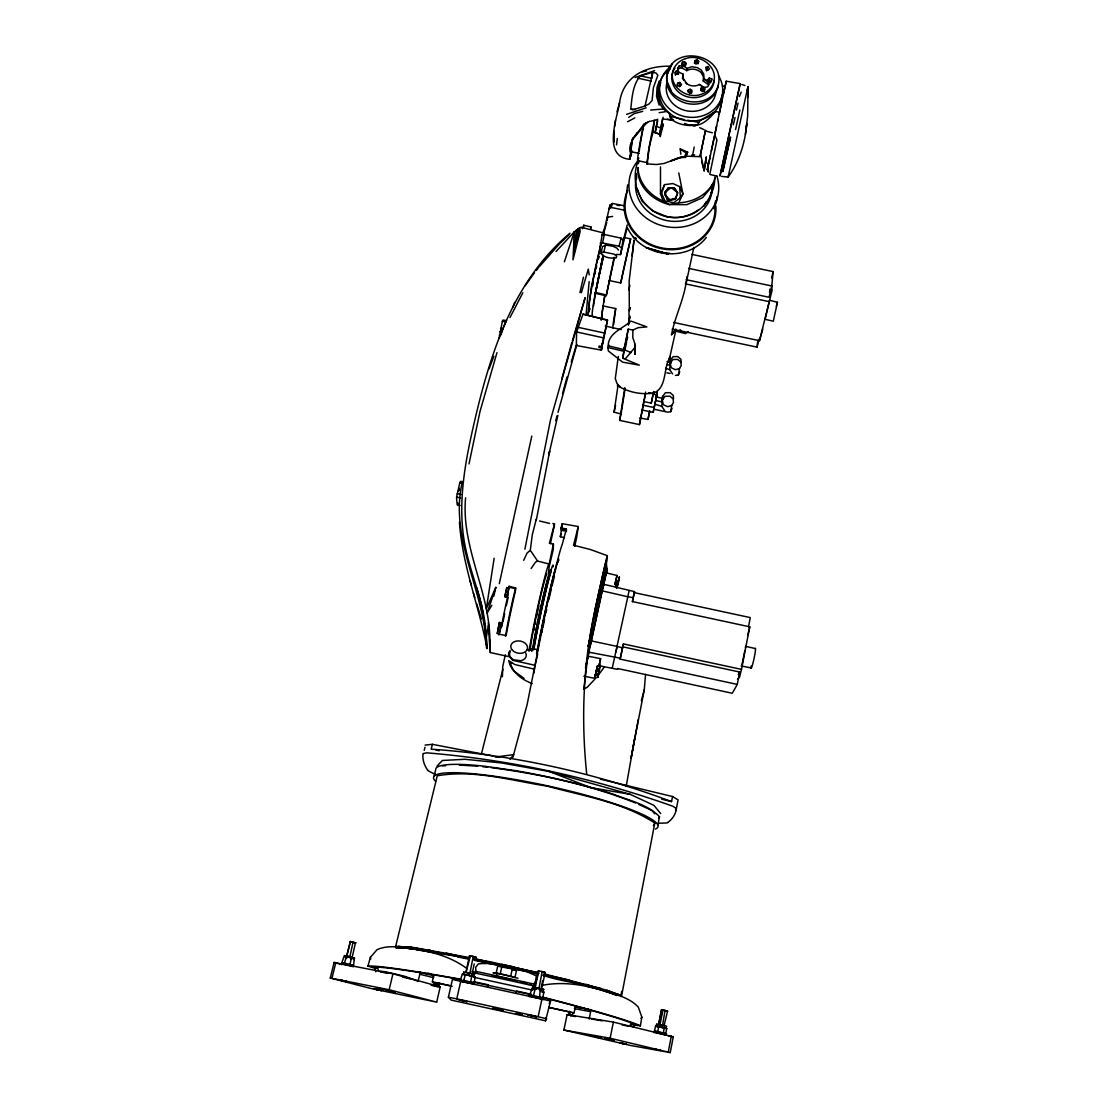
<?xml version="1.0" encoding="UTF-8"?>
<svg xmlns="http://www.w3.org/2000/svg" width="1108" height="1108" viewBox="0 0 1108 1108"><rect width="100%" height="100%" fill="white"/><g stroke="black" fill="none" stroke-linecap="round" stroke-linejoin="round"><path stroke-width="1.5" d="M460.042 505.47L457.438 504.791A106.714 10.235 -78.3 0 1 456.607 497.076L459.751 482.963L460.429 481.371L462.341 481.606C449.349 536.784 482.285 587.559 486.149 641.394L486.204 638.222L486.897 647.654L486.897 645.964M574.733 546.369A55.248 1.676 -77.9 0 0 576.769 536.84L578.265 526.535L562.227 523.71L561.534 527.907M660.493 166.823L660.479 193.789L663.221 201.019L669.274 204.578L686.835 204.661L702.569 197.681L713.15 185.091L714.951 177.058C714.355 202.722 693.373 222.099 667.03 216.6M635.092 344.366L634.967 354.255L635.092 344.366L632.807 337.691L632.862 330.046L638.222 327.663L646.892 326.902L630.895 321.071C622.848 328.73 608.292 332.816 608.209 345.807L623.915 349.616L624.496 347.039L622.738 358.244L639.344 365.141L622.654 362.164L608.375 350.987L607.835 347.51L608.832 344.907M645.535 674.315L644.302 689.591L631.02 758.274L638.25 719.632M499.237 338.037L502.353 321.292L502.949 320.046L506.661 320.683M605.605 568.598L606.256 561.825A65.843 0.706 -77.8 0 0 595.481 607.669L590.606 633.845L583.791 689.231L587.379 687.14L596.09 677.819M465.595 497.755C460.886 548.502 491.19 593.722 489.833 644.219M664.772 410.736L661.808 406.414L662.224 400.03L665.146 396.262L669.952 396.207L673.11 398.991L673.47 402.439L671.739 405.445L670.672 411.664L667.639 412.162L653.817 409.157L655.687 400.459L661.919 401.941M662.182 401.248L662.556 396.429L665.423 392.731L670.132 392.675L673.249 395.418L673.595 398.797M672.598 373.95L669.689 369.615L670.146 363.161L673.013 359.477L677.75 359.421L680.88 362.164L681.226 365.543L679.523 368.493L678.387 375.003L675.409 375.418M603.14 255.214L595.328 293.343L604.663 295.448L606.256 295.642L614.095 257.305M618.319 579.969L616.934 586.769M629.94 307.65L629.344 310.752L629.15 281.252L634.025 240.062L632.072 255.768M536.203 520.178L536.23 519.361L532.297 534.749L530.303 550.288L537.657 561.091L549.166 564.014A49.237 2.022 -77.8 0 0 540.136 596.326A49.237 2.022 -77.8 0 0 529.028 651.31M683.899 80.538L682.819 77.892L682.971 74.001L676.171 71.134L674.772 72.616L675.409 74.181L678.484 74.139L677.625 68.544L678.982 66.106L685.27 65.192L686.018 63.253L684.606 61.785L682.583 62.173L681.96 63.53L682.5 68.184M681.309 67.56L682.708 65.483L687.085 68.391L691.738 66.729L697.361 67.616L701.142 69.984L703.746 74.07L703.926 78.959L710.048 81.715L711.53 81.078L711.751 78.848L709.231 78.045L707.79 79.554L708.372 84.61L703.275 81.022L703.442 76.937L701.115 72.574C697.292 69.015 691.378 67.893 686.794 70.649L681.309 67.56L677.957 69.056L677.75 71.424M719.923 176.075L740.116 83.585L726.266 81.203L723.607 93.363M601.395 350.142L607.516 320.032L582.96 314.146L576.603 331.957L576.326 345.502L601.395 350.142L602.461 343.231L601.699 346.485L599.109 345.987L598.916 347.441L601.505 347.926M555.994 251.558L574.332 231.835L575.024 250.782L576.271 230.159L577.074 242.403L578.002 228.83L578.93 235.505L579.498 227.902L574.332 231.835L572.988 259.84L580.135 231.558L579.498 227.902L581.118 227.278L604.428 233.206M709.037 82.214L709.231 78.045M598.168 673.332L597.849 677.528L600.162 665.188L600.079 666.531M486.938 648.734L486.384 637.128L488.351 625.134L490.096 650.715M566.41 531.549L566.368 529.042L561.05 527.907L562.227 523.71M596.118 672.348L595.938 675.769L596.45 673.304M679.675 86.784L679.924 82.449L677.736 83.155L677.376 84.637L678.248 85.953L680.284 86.05L681.545 84.582L679.924 82.449M517.117 981.148L496.606 976.023L496.799 973.073L493.046 972.782L495.414 973.53M682.514 78.654L682.971 74.001M666.739 1028.501L656.393 1026.437L656.532 1024.194L666.628 1026.188L665.936 1028.362L664.925 1028.266L666.739 1028.501L665.714 1033.736L657.266 1031.437L654.399 1031.229L653.997 1032.628M515.622 587.946L513.17 598.029A45.622 2.507 -77.8 0 0 507.104 627.017L505.539 636.144L506.231 635.203A50.082 2.728 -77.8 0 1 515.622 590.052L515.622 587.946L509.057 586.27L506.993 596.893L504.819 596.395L506.841 587.628L509.071 587.988L506.993 596.893M654.399 1031.229L654.302 1032.517L657.266 1031.437L658.277 1033.279L665.756 1035.024L666.42 1033.778L654.399 1031.229L655.59 1026.063L665.936 1028.362M499.168 623.292L501.342 623.818L498.891 634.953L499.459 634.178L497.284 633.499L499.168 623.292L499.459 622.447L502.741 623.125M589.151 281.612L586.104 314.561M630.84 108.847C631.934 97.656 632.82 84.637 640.327 75.856L652.723 72.255L656.033 73.017L657.833 75.289L653.415 87.615L652.1 100.509L648.983 103.986L645.022 106.008L632.488 109.9L630.84 108.847L635.396 109.623M601.81 251.322L599.663 249.896L602.101 234.938L604.359 234.522L621.089 238.151L623.43 240.062L627.211 224.952M717.001 196.67L716.654 201.047L713.995 208.747L715.671 200.52M539.638 997.02L540.136 990.76L538.197 988.031L532.699 986.979L529.139 996.618L529.915 995.109L533.488 995.552L542.781 997.906L542.934 999.651L539.638 997.02L535.649 997.657L531.217 996.798M712.527 185.895L712.181 190.451L709.092 199.066L703.899 206.06L706.156 201.794M630.161 155.619L629.732 159.289C602.309 156.768 616.907 119.055 619.566 102.642C623.208 76.037 646.366 65.275 671.157 66.272M716.807 176.103L709.785 174.427L716.959 140.01L714.743 134.885L718.039 119.304M686.268 279.701L769.049 297.263L771.764 285.989L773.135 271.599L691.724 254.355M769.534 292.401L769.852 289.174M561.881 528.267L562.171 525.677L560.343 536.743L564.249 537.685M672.168 329.104L757.069 347.15L757.789 340.336M601.159 320.254L604.663 295.448M616.394 254.438L620.522 254.563L623.208 239.411M616.547 144.857L617.281 138.569M583.611 227.237L583.764 225.229L591.021 226.988L590.841 229.121M627.64 184.814L625.992 198.097A45.109 41.079 9.6 0 0 665.326 248.497A45.109 41.079 9.6 0 0 715.062 209.232M686.794 70.649L687.085 68.391M649.856 121.104L644.094 124.11L632.059 139.885L629.732 159.289L632.003 151.547M597.267 677.348L597.434 676.822M458.961 490.345L459.211 488.406L458.393 490.955M613.638 324.561L615.702 308.578L602.766 305.836M706.225 156.893L704.162 170.826L701.544 161.131M721.557 176.407L728.164 177.031C739.507 161.38 745.185 142.392 746.834 123.293L745.878 130.55M745.365 134.414L747.678 116.091L747.969 86.549L748.205 97.393L747.817 87.892L747.235 90.316M618.306 356.513L615.286 378.562L616.934 383.326L619.954 387.094C630.12 392.551 641.712 394.697 653.152 393.201C667.058 388.354 663.221 369.199 669.329 358.632L669.163 359.408L669.869 356.707L669.274 359.518L675.866 330.226M618.693 579.623L618.25 582.836L619.441 576.977L616.63 588.376M615.411 120.384L614.511 126.686M588.182 646.255L605.522 568.196L607.129 568.543L606.242 573.709M630.327 1025.482L630.729 1023.473L633.914 1025.052L633.638 1027.033L630.327 1025.482L628.139 1026.202L621.99 1024.858M354.186 959.763L353.424 966.73L341.416 963.891L344.38 955.553L354.477 957.991L354.186 959.763L353.992 957.658L351.181 959.237L350.017 964.362L347.497 965.11L342.137 962.797L341.776 963.877L344.366 963.115L353.397 965.193L352.455 966.259L350.017 964.362M617.613 384.587L617.405 386.055L620.369 386.678M728.344 175.826L728.164 177.031L747.969 86.549M620.258 413.755L614.067 412.19L617.973 385.723M494.154 558.238L486.329 608.721L495.858 587.337L493.808 596.159M662.432 118.902L659.648 134.193L660.257 136.63L663.387 124.054L659.648 134.193L655.133 132.683L653.152 131.755L654.426 120.357A40.525 1.33 -78.3 0 0 648.388 151.644L647.183 162.654L637.876 160.702A40.511 1.537 -78.4 0 1 643.499 124.955M571.132 1014.9L568.875 1014.457L569.374 1011.258M706.253 157.378L704.162 170.826L700.796 154.995M460.859 979.929L474.155 984.444L474.958 976.937L465.346 974.583L463.781 980.372L461.856 981.591L468.698 982.976L470.72 982.007L471.662 975.968L462.355 974.167L459.889 981.411M709.882 157.848L710.408 155.3M645.576 393.368L639.454 424.599L619.649 420.375L624.829 387.634M621.38 412.079L625.051 388.95M686.822 276.875C685.326 296.986 675.132 315.42 671.503 334.727L675.769 329.298L671.503 334.727L675.035 331.112M601.699 346.485L607.516 320.032M745.352 647.709L745.573 646.338L755.504 648.596M629.856 317.068L628.471 324.893M739.909 84.859L740.116 83.585M632.862 330.046L628.25 329.145L622.738 358.244M681.226 362.593L680.88 359.269L677.805 356.582L673.152 356.624L670.326 360.252L669.98 362.288L666.961 361.568M626.2 786.431L634.565 739.036M533.779 673.359L534.541 668.83M664.62 1025.814L662.542 1025.274L665.063 1010.51L667.598 1011.078L664.011 1025.786M585.758 667.071L588.819 652.169L614.871 657.141M633.914 1025.052L640.382 1025.828L641.864 1017.186L638.305 1007.103C627.821 995.87 611.644 993.848 597.752 989.07C579.539 984.043 560.468 981.674 541.77 985.414M598.791 670.617L599.234 668.124M469.016 463.906L479.999 411.484L496.966 352.676M657.709 119.207L655.133 132.683L657.598 121.049M595.038 677.5L595.869 673.512M534.458 668.609L534.236 669.329L537.712 654.052L536.618 653.817A56.342 2.064 -77.8 0 1 554.194 572.601L558.723 558.944M623.915 349.616L628.25 329.145M603.057 587.365L603.611 584.262L634.51 591.63L632.474 601.575L749.77 626.823L741.501 669.384L739.535 677.182L737.499 679.37M606.173 573.778L606.325 572.891L616.907 575.454L616.727 576.298M700.838 90.579L701.309 87.906L707.569 86.923L709.162 84.111L708.483 81.175M726.003 82.657L726.266 81.203M536.397 519.638L549.637 451.371L548.82 454.848L557.892 415.32M554.416 524.97L553.765 527.782L554.499 523.932L552.961 523.433L554.416 524.97L550.427 543.709M431.081 985.22L437.3 986.716L432.383 981.799L433.602 975.151M499.722 632.696L501.342 623.818M621.062 994.762L621.671 991.397M607.142 220.353L607.766 216.974M609.358 208.498L609.982 205.105L612.502 203.47L623.832 205.659M645.022 106.008L652.723 72.255L651.878 78.405L640.327 75.856M589.234 1019.083L591.007 1009.526M499.459 622.447L497.284 633.499M599.733 272.928L603.458 256.114L594.303 298.537A42.104 1.911 -78.3 0 0 592.628 315.351M677.21 85.925L677.736 83.155M639.454 424.599L645.632 392.066M539 988.336L542.172 971.55L545.233 972.505L541.493 988.987L534.873 987.533L538.308 970.802L542.172 971.55M600.411 665.382L599.234 669.357M744.853 650.451L742.956 660.077M692.555 155.591L694.217 147.045M620.757 996.452L621.56 995.995L654.814 823.036C622.668 802.095 583.736 796.14 547.338 786.168C511.107 780.558 474.113 769.381 437.272 775.78L395.639 946.523L410.957 947.035L469.667 957.631M670.229 1052.6L673.276 1036.839L613.403 1022.116L567.116 1014.596L563.889 1030.038L630.771 1045.495L670.229 1052.6L610.134 1038.224L563.889 1030.038M531.771 651.407L532.228 648.485L537.74 649.731M541.341 987.353L542.657 980.649M543.64 975.636L544.291 972.284L542.075 971.91M662.542 1025.274L658.651 1024.512L661.531 1009.679L665.063 1010.51M737.291 684.412L739.701 672.044L622.738 646.823L620.12 659.121L737.291 684.412L732.222 693.248L617.752 668.539L617.544 669.357L600.398 665.991M748.509 626.712L750.282 617.599L634.261 592.628L632.336 601.713M668.276 1051.908L671.351 1036.049M532.352 989.735L538.197 988.031L543.64 989.375L542.103 991.937L543.931 992.048L542.338 999.208M657.709 1031.811L658.748 1026.562M524.887 549.18L550.468 419.974L585.149 297.637L572.407 340.682M606.256 295.642L614.455 257.693M583.861 676.226L594.705 678.276L596.575 669.44M616.754 576.977L616.893 576.298L615.037 584.789M663.304 1033.002L664.329 1027.795M602.101 234.938L604.871 227.209L609.982 205.105M469.917 973.212L473.255 956.453L476.426 957.45L469.501 955.733L465.872 972.409L472.493 973.877M503.06 621.56L504.652 613.707M628.873 290.213L629.856 285.296M675.34 75.275L676.171 71.134M639.538 417.965L647.972 419.433L649.62 411.248M644.011 401.608L651.255 403.16L653.568 391.636M653.235 394.711L653.886 391.484M657.847 824.934L659.509 816.721C647.197 803.909 628.707 800.516 612.807 794.007A114.733 16.592 12.4 0 0 515.788 770.711L485.29 766.32A114.733 16.592 12.4 0 0 436.04 768.19L434.114 776.32M661.753 799.187L671.545 801.596L672.556 796.541L600.494 779.173M694.397 63.391L694.979 60.552L697.001 59.846L698.636 61.342L697.957 63.89M599.954 661.822L600.605 658.651L588.126 656.213M610.134 1038.224L613.403 1022.116M625.078 349.408L626.629 341.901M714.743 134.885L707.25 170.078L709.993 157.516M472.479 972.27L474.21 963.918M595.605 673.996L595.328 675.34L596.298 674.218M599.414 664.315L599.636 663.221L598.971 666.227L597.337 665.95L595.661 674.509M642.308 410.057L653.138 412.37L654.135 407.564L643.222 405.237M655.867 399.766L657.293 391.401L655.617 399.171L656.13 396.858L662.252 398.326M629.109 590.467L627.807 596.769L602.087 590.827L603.611 584.262M659.966 1024.734L662.944 1010.371M663.18 117.254L659.648 134.193L653.152 131.755L649.662 145.273L646.947 163.942L656.573 164.51L663.927 163.485L677.307 158.624M742.706 661.351L741.723 665.894M594.885 274.313L595.508 271.335M560.343 536.743L560.939 533.862M681.946 65.164L682.583 62.173M588.251 646.366L592.337 627.128M589.941 646.809L602.087 590.827M626.962 340.294L627.64 337.067M620.12 659.121L623.458 643.928L741.501 669.384M545.551 1020.8L550.538 1000.995L452.424 979.486L448.38 997.269L451.191 1000.095L545.551 1020.8L546.216 1017.684M549.166 564.014L553.404 544.153L549.416 543.197L554.499 523.932M585.481 667.999L607.129 568.543M705.519 130.176L700.021 156.643L685.921 156.173M705.394 130.786L700.228 155.812M616.076 586.949L616.588 584.553L615.009 584.11L616.907 575.454M717.569 121.451L725.782 83.294M711.308 151.034L715.2 132.849M546.743 1018.848L538.156 1016.701L541.992 998.779M612.239 668.207L627.848 596.63L633.277 597.794M644.302 689.591L641.352 700.588M355.405 943.019L352.15 957.437L349.893 956.758L353.05 942.146L356.097 942.825L353.618 942.603M653.138 412.37L656.878 394.891L653.208 394.102L651.255 403.16M598.971 666.227L600.605 658.651M615.951 587.517L616.588 584.553M598.957 672.431L599.553 669.675M722.236 99.734L719.12 114.207M686.281 282.609L693.83 247.527M506.342 605.73L508.087 597.669L504.819 596.395M594.511 617.059L596.644 607.309M603.112 587.406L606.325 572.891M647.972 419.433L649.8 410.999M595.328 675.465L595.952 672.556M596.409 671.033L597.461 666.143M596.88 671.517L597.489 668.706L596.686 668.969M615.979 652.044L617.198 646.435L591.187 640.881M602.78 256.696L595.328 293.343M512.284 968.932L516.508 970.303L514.943 977.491L510.705 976.148L512.284 968.932L497.7 966.19L496.107 973.364M615.272 583.667L615.826 581.104M617.502 586.243L618.029 583.874M735.574 129.553L739.853 109.969M658.637 1024.595L661.531 1009.679M499.293 583.639L531.798 436.109M600.19 243.178L602.503 242.971L604.359 234.522M619.649 420.375L621.117 413.727M497.478 973.53L500.234 973.863L501.827 966.647M605.522 568.196L598.625 598.306M716.641 125.813L715.006 133.653L715.352 132.087M596.146 674.994L596.575 673.055M740.047 84.762L720.172 175.424M614.067 412.19L615.563 405.459M615.868 583.39L616.408 580.966M596.99 670.825L597.558 668.332M579.955 292.567L583.431 277.208M448.38 997.269L456.773 998.848L460.803 980.982M609.248 280.532L620.729 282.969L630.66 238.899L624.15 237.514M504.819 596.88L506.841 587.628M436.704 1002.131L440.222 986.771L392.938 973.78L334.076 962.464L330.281 978.018L370.626 988.405L436.704 1002.131L389.171 989.749L330.281 978.018M594.705 678.276L594.871 677.514M350.391 941.509L346.679 956.218L350.391 941.509L353.05 942.146M620.522 254.563L627.114 227.833M678.013 74.513L678.705 71.591M694.979 60.552L695.478 63.336L697.888 63.336L698.636 61.342M736.432 110.094L738.08 103.044M389.171 989.749L392.938 973.78M599.663 249.896L601.076 243.954M502.852 669.301L481.329 754.271M566.368 529.042L562.241 544.43A73.045 2.631 -77.8 0 0 560.773 548.737L560.149 550.842A72.532 2.618 -77.8 0 0 546.687 606.519L527.117 704.619L512.879 757.332M704.189 91.479L704.785 88.945L699.55 84.457C695.048 87.061 689.107 86.147 685.367 82.601M733.316 124.761L735.02 117.559M424.226 750.338L424.96 747.277M493.102 756.044L432.355 744.313L431.192 749.188C513.212 754.783 594.581 772.733 671.545 801.596M598.195 259.327L598.916 256.308A26.301 1.26 -78.3 0 0 598.195 259.244M603.832 252.028L614.137 254.148L616.74 256.211L616.117 257.901C610.84 258.538 604.289 257.859 600.841 253.372L603.832 252.028L605.508 245.062L612.89 246.198L616.921 248.137L618.444 250.076M771.625 277.942L773.135 271.599M757.069 347.15L758.938 339.339M673.567 322.442L759.479 340.696L772.082 290.393L771.68 285.379M621.325 247.666L619.123 246.281L621.089 238.151M695.949 64.209L697.001 59.846M685.409 65.746L686.018 63.253M680.811 154.247L680.215 148.943L687.625 152.128L685.45 157.378L678.511 157.779L670.755 160.895L682.75 156.782M332.012 978.115L335.835 962.492M500.954 331.14L501.37 329.45M634.261 592.628L634.51 591.63M747.665 635.341L749.77 626.823M418.007 981.55L420.348 972.131M600.841 253.372L602.503 246.696L605.508 245.062M702.361 91.687L703.428 87.394L704.217 87.56L699.55 84.457M622.738 646.823L623.458 643.928M570.745 1015.981L574.013 1012.85L575.675 1006.216M535.649 997.657L533.488 995.552L534.929 989.832L538.197 988.031M536.618 653.817L537.699 649.523M603.777 233.054L606.824 222.057M532.228 648.485L531.729 650.396L527.242 649.51M466.025 972.575L470.207 956.37M500.941 329.492L501.439 327.553M438.685 984.555L438.048 986.993L436.427 985.372L438.713 985.926L439.599 982.81M562.504 393.672L567.047 376.997M378.687 971.342L377.62 967.949L374.726 968.24L367.953 966.107L370.349 957.423L376.969 949.736C389.947 943.697 404.559 948.49 418.076 949.722C435.361 952.603 452.493 957.797 466.676 968.406M561.701 379.227L571.908 342.344M555.704 420.694L557.089 415.708M558.016 412.398L576.936 344.38M617.004 111.839L619.566 102.642M759.479 340.696L762.775 329.034M676.019 197.958L677.528 192.681L674.19 187.709L667.999 188.166L664.939 192.21L664.883 194.537L667.473 199.662L669.994 200.063L674.924 199.329L676.019 197.958L669.994 200.063L664.883 194.537L667.999 188.166L674.19 187.709L677.764 193.152L674.924 199.329L667.473 199.662L664.939 192.21L671.282 187.612L677.528 192.681M776.32 306.224L777.456 302.276L769.561 300.282L765.116 319.298L773.287 321.223L777.456 302.276M706.613 70.912L707.86 66.577L705.685 67.283L706.212 70.067L708.247 70.178L709.494 68.724L707.86 66.577M581.395 292.692L588.279 269.133L589.221 274.867M710.56 82.892L711.751 78.848M578.265 526.535L573.529 545.205L590.384 549.526L607.364 555.69L606.422 563.709L607.184 572.67M571.243 362.081L576.105 345.71M505.317 654.786L502.755 666.476L502.423 676.711M683.331 66.009L684.606 61.785M465.346 974.583L463.975 974.514L463.629 971.841L474.556 974.237L473.809 976.647L471.662 975.968M503.641 327.137L500.761 335.101L499.265 335.212M703.275 81.022L703.926 78.959L708.261 82.241M668.664 70.483L666.614 76.951L666.822 83.793A26.218 23.379 9.5 0 0 692.528 104.166A26.218 23.379 9.5 0 0 718.358 85.648M542.878 991.771L543.64 989.375L540.136 990.76M344.366 963.115L345.876 958.42L348.937 956.439L351.181 959.237M600.799 244.826A41.204 1.981 -78.3 0 0 595.065 269.743L591.326 287.207L587.836 314.534L590.038 308.62M523.668 560.357L527.089 553.086L530.303 550.288M564.36 261.793L574.332 231.835M608.749 209.08L611.159 207.473L612.502 203.47M495.858 587.337L487.063 613.25L491.827 605.231M667.085 74.153C673.096 44.14 724.438 53.793 718.524 83.973C712.264 113.376 661.947 104.18 667.085 74.153L672.39 63.627M678.761 172.931L682.93 193.9L680.381 197.667L673.775 202.709L664.966 200.908L661.628 193.249L664.565 184.648L672.902 183.554L679.689 186.656L682.93 193.9L678.747 202.764L669.274 204.578C652.612 200.603 636.269 185.839 638.014 167.585C638.54 182.751 649.648 195.327 663.221 201.019M500.124 627.377L501.273 627.447L502.256 624.566M659.246 80.967L657.072 87.297L656.559 96.327L659.163 105.108M677.957 69.056L678.982 66.106M637.876 160.702L638.817 158.07M590.578 228.234L591.021 226.988M639.358 160.632L638.194 163.693L637.986 161.02C624.15 199.828 664.44 233.096 698.386 209.952M489.002 369.019L493.905 356.305M512.935 307.041L514.777 302.276M607.364 555.69L607.198 556.133A69.541 0.748 -77.8 0 0 606.45 558.931M739.382 96.576L741.197 92.116M627.973 324.395L629.109 321.625L628.984 312.179A51.328 1.343 -78.1 0 1 629.829 307.761M670.672 411.664L672.044 408.298M678.387 375.003L679.744 371.706M583.307 226.364L583.764 225.229M515.719 993.308L516.674 991.023L531.424 994.347M704.785 88.945L703.954 90.953L701.447 90.718L701.309 87.906M457.438 504.791L458.116 503.171M504.251 325.627L505.857 321.902L502.353 321.292M597.766 674.772L598.86 672.279M719.521 112.337L715.546 111.506L700.311 120.44L697.486 124.622C688.83 126.894 677.777 124.581 670.825 119.013L669.44 113.196C652.501 105.731 655.59 77.532 670.382 68.738M664.565 184.648L660.479 193.789L661.628 193.249M509.985 317.539L522.824 292.775M629.843 157.973L631.477 154.524M689.508 93.778L690.589 91.548L690.062 89.249L688.193 90.205L688.262 91.839L690.589 91.548L691.683 93.21M549.194 1003.668L550.538 1000.995M646.947 163.942L647.806 162.28M538.322 972.519C518.627 969.154 498.337 961.744 478.337 963.877L475.678 967.298L475.886 971.342L533.973 984.056L535.746 980.622L536.3 975.857L527.006 971.73L474.016 960.248M710.671 193.291L712.181 190.451L711.876 185.687M658.581 818.452L659.509 816.721M738.233 674.647L739.701 672.044M653.374 825.599L654.814 823.036M630.106 151.713C628.582 144.262 633.43 138.403 637.197 132.641M510.123 650.396L508.669 652.792L508.614 655.562L512.672 660.313L534.873 665.271M556.465 564.263L558.03 561.798M531.12 568.529L535.579 562.088L537.657 561.091M618.79 577.961L619.441 576.977M713.635 181.989C707.292 194.994 692.832 202.349 678.747 202.764M525.123 285.795L534.499 272.748M604.151 667.238L598.251 675.229M410.957 947.035L396.262 948.005L396.692 947.382M625.411 358.701L634.981 347.427M640.95 1018.363L641.864 1017.186M536.327 270.449L538.156 268.164M685.09 155.231L687.625 152.128L685.45 157.378L684.245 156.27M539.07 267.014L559.872 243.4L568.972 234.896M634.773 136.769L646.56 123.016L643.762 124.636M715.546 111.506C709.231 118.584 700.464 128.182 689.938 124.775L695.021 125.98M706.322 237.431C686.42 263.288 641.477 257.236 627.654 228.22M492.409 975.649L496.606 976.023M437.009 766.057L442.424 760.476L464.917 759.285L501.689 762.969L549.139 771.473L630.133 794.325L653.955 805.378L660.659 813.563M568.875 1014.457L570.952 1012.324L549.222 1007.56M570.024 233.179C510.843 282.568 488.462 359.047 472.23 431.414C463.864 468.878 457.59 508.06 465.166 546.216C470.983 575.786 484.667 603.541 485.996 634.025L481.689 605.397L476.8 587.877M396.262 948.005L397.841 946.62L395.639 946.523M688.303 331.652L685.561 333.563L675.811 331.195M628.748 117.351L634.164 113.625L642.709 111.368M643.679 124.65L647.612 122.282M627.64 121.7L634.842 117.877M615.203 583.265L616.006 582.905M635.092 77.518L654.634 70.621M626.602 114.346L646.158 107.808M671.739 405.445L667.709 406.705L663.373 404.697L662.224 400.03M679.523 368.493L675.548 369.712L671.268 367.745L670.146 363.161M650.992 121.188L657.058 119.581M678.511 157.779L682.805 156.657M529.735 996.521L533.488 995.552M425.084 745.116L432.355 744.313M667.847 822.593L666.157 822.967A137.489 20.318 12.4 0 1 658.761 823.189M642.086 71.854L646.587 70.94M685.589 58.613C700.367 53.115 719.466 67.63 713.22 83.571A21.177 18.891 9.9 0 1 700.935 94.429C686.212 99.72 667.335 85.371 673.429 69.499A21.191 18.891 9.4 0 1 685.589 58.599M398.077 947.742C421.899 947.215 445.458 954.971 469.058 958.115M659.149 112.684L665.534 111.686M607.129 217.21L612.627 216.448M495.207 757.096L513.766 754.631L509.985 759.312M691.6 155.162L694.591 154.829M650.701 110.038L663 109.055M499.805 331.791L501.827 331.68M442.189 765.891L445.61 765.725M459.335 765.074L477.742 766.196M473.255 956.453L469.501 955.733M535.773 985.788L533.128 985.788A151.228 6.122 12.4 0 0 475.609 973.184L472.008 971.508M430.278 950.152L409.461 948.683L398.534 946.135M416.248 949.722L469.113 958.365M666.559 253.192L669.467 253.233M380.044 971.397L384.088 971.536A28.988 0.969 12.5 0 1 405.431 976.522L416.954 980.857M473.227 976.854L474.958 976.937M665.714 1033.736L666.42 1033.778L665.756 1035.024M542.103 991.937L543.931 992.048M616.976 205.312L619.718 205.52M350.003 941.814L351.61 941.939M705.727 131.007L712.347 132.808M667.598 1011.078L661.85 1009.859M543.017 975.386C568.75 983.89 596.99 984.472 621.56 995.995M530.012 984.043L531.397 984.167L530.067 983.724M482.714 766.708L487.686 767.221M490.996 767.567C540.192 774.146 589.47 784.561 635.66 802.981M512.325 969.832L516.508 970.303M663.138 119.013L673.498 120.218L669.758 116.52L669.44 113.196M531.314 989.278L532.99 989.513L532.699 986.979M591.714 1019.055L602.295 1020.8M658.969 252.042L663.526 252.721M667.293 119.193L673.498 120.218M668.346 1036.008L673.276 1036.839M446.15 953.06L468.961 958.517M459.751 482.963L462.216 483.379M630.133 794.325L590.786 787.608L549.139 771.473M474.072 958.988L490.775 961.883L538.516 972.949M508.641 656.587L490.304 652.543L489.639 639.884M346.499 956.079L349.893 956.758M457.119 493.766L460.942 494.459M585.883 985.981L618.596 994.319M473.088 982.02L529.859 994.388M666.85 372.842L670.146 373.465M436.04 750.116L439.28 750.725M464.626 1001.092L466.551 1001.452L458.657 999.693L467.368 1001.632L459.404 999.776L462.341 1000.593M655.631 1032.767L658.277 1033.279M687.597 120.232L698.511 122.309M472.022 974.043L474.556 974.237M574.803 1006.701L588.833 1009.402M575.329 1006.95L581.935 1008.211M498.946 634.164L505.58 635.452M496.481 756.695L499.846 757.346M496.799 973.073L518.032 978.253M540.801 989.098L543.543 989.638M574.387 1008.585L589.511 1011.507M351.458 957.395L354.477 957.991M602.503 242.971L619.123 246.281M431.774 985.081L440.222 986.771M476.163 958.946L536.438 973.835M457.632 956.924L469.099 959.251M538.336 973.849L475.554 960.068M543.363 974.86C568.127 980.525 593.514 985.76 617.059 995.178M656.213 1049.373L652.903 1048.75L660.59 1050.412L657.376 1049.83M611.159 207.473L624.51 210.215M741.183 665.922L751.044 667.93M501.661 964.265L514.126 966.993M377.62 967.949L373.188 967.035A331.181 11.329 12.2 0 1 461.385 979.638M474.155 959.417L538.765 973.53M722.485 85.842L725.117 86.396M508.766 587.24L515.345 588.611M631.366 151.768L639.302 153.444M688.594 268.371L771.764 285.989M526.923 982.935L520.441 981.896M685.284 283.842L768.897 301.584M605.342 326.071L621.242 329.616M648.609 392.703L653.055 393.659M473.559 981.66L487.991 984.735L488.185 987.283M577.683 327.248L604.22 332.968M561.147 530.233L564.318 530.912L564.374 530.109L561.202 529.43L561.05 527.907M617.17 646.587L622.641 647.764M614.885 657.086L620.328 658.263M621.948 1043.39L626.754 1044.304L619.386 1042.725L626.131 1044.221L620.674 1043.057M603.195 337.774L576.603 331.957M637.903 78.169L651.352 81.133M500.234 973.863L510.705 976.148M474.584 977.422L532.269 990.067M427.854 973.198L431.067 973.904M432.383 981.799L450.928 985.871M548.723 1007.31L574.013 1012.85M452.23 986.3L435.513 982.63L438.713 985.926M456.773 998.848L538.156 1016.701M670.645 116.465L684.481 119.622M545.274 975.026L569.567 980.068M537.325 998.045L540.662 998.82M595.411 292.443L606.284 294.963M630.729 1023.473L635.23 1024.526A329.782 11.26 12.6 0 0 542.823 997.449M380.169 971.688L387.537 973.406M607.835 347.51L623.513 351.194M415.569 947.922L429.835 951.814M463.781 980.372L473.878 982.796M666.725 364.49L669.8 365.224M534.181 669.149L514.86 664.551L508.655 660.603L510.234 665.603L513.419 670.575L524.042 678.373M544.845 974.057L601.367 988.613M567.116 1014.596L575.426 1016.576M539.541 520.982L549.568 523.391M456.607 497.076L460.582 498.046M506.952 594.788L508.046 595.065A45.816 2.659 -77.8 0 0 501.273 627.447M532.643 987.242L535.344 987.907M434.239 975.802L420.057 972.298M582.96 314.146L607.322 320.267M402.467 976.937L410.002 978.863M545.15 974.708L557.823 978.849M334.076 962.464L342.109 964.639M544.277 972.201L545.233 972.505M741.778 84.457L744.922 85.496M665.589 368.258L669.689 369.615M654.883 404.115L661.808 406.414M655.299 250.81L657.75 251.627M684.495 123.459L690.09 125.426M616.865 995.455L586.174 984.292M462.355 974.167L463.476 974.569M656.255 126.34L660.617 127.919M636.061 238.358L633.374 237.32L636.034 238.691M666.822 216.586L652.847 210.991L642.017 201.074L637.1 188.443M624.58 349.879L631.103 352.593M672.556 796.541L678.096 799.879L676.628 807.33A920.277 124.415 8 0 1 675.52 810.336M532.186 683.553C522.408 679.869 512.658 673.138 510.234 662.349M606.865 990.178L614.511 993.585M699.702 127.669L704.148 129.705M638.61 804.339L651.906 810.433L654.773 813.868M655.59 1026.063L656.393 1026.437M690.062 89.249L691.904 90.191L691.96 91.922L690.506 92.975L688.442 92.199L688.193 90.205M510.76 662.529L511.688 663.11M344.893 955.885L345.876 958.42M676.351 808.577L672.985 806.292C593.736 778.051 510.622 759.686 426.746 752.844L423.048 753.592A893.505 134.303 1.8 0 0 427.868 770.503M533.973 984.056L534.804 984.624M680.215 148.943L686.461 153.209M428.062 770.503L429.53 771.542A137.53 20.332 12.4 0 0 435.236 774.312M470.72 982.007L474.155 984.444M538.308 970.802L538.904 971.411L534.873 987.533M558.003 559.623L558.806 560.551M705.422 161.186L708.178 164.51M680.09 329.644L681.642 331.777M682.819 77.892L687.223 84.083M459.432 522.353C462.41 565.426 478.85 605.688 486.897 647.654M667.238 81.784L671.393 91.175M707.403 169.441L708.441 172.059L707.555 168.582M476.689 603.86L479.182 611.699M370.349 957.423L370.82 958.905M479.612 613.153L481.371 618.957M374.726 968.24L375.778 971.716M473.407 593.002L474.778 597.628M470.124 580.758L471.329 585.343M670.326 360.252L671.06 363.258M662.556 396.429L663.304 399.476M582.489 228.206L582.323 227.472L582.393 228.719M588.819 308.647L589.276 310.974M656.961 1024.069L657.418 1026.451M490.304 652.543L489.971 647.515M553.404 544.153L553.308 549.249L549.139 567.047A49.237 2.022 -77.8 0 1 548.335 572.919M469.016 972.879L469.293 975.58M488.323 622.751L489.334 634.219M485.83 637.225L486.647 648.125L486.606 647.017M662.002 1025.066L662.155 1027.351M679.689 186.656L680.381 197.667M636.574 178.568L636.311 173.624L636.338 177.612M614.054 131.215L614.22 141.99M586.728 774.077C580.841 718.206 583.279 661.795 595.633 606.838A69.541 0.748 -77.8 0 1 602.24 576.991A69.153 0.748 -77.8 0 1 604.275 568.058A69.015 0.748 -77.8 0 1 606.436 559M509.057 586.27L509.071 587.988M533.918 630.494A27.368 1.122 -77.8 0 1 534.458 627.502M535.081 624.192A27.368 1.122 -77.8 0 1 535.649 621.366M536.563 616.879A27.368 1.122 -77.8 0 1 537.879 610.702M538.211 609.165A27.368 1.122 -77.8 0 1 538.89 606.104M592.655 285.836A26.301 1.26 -78.3 0 1 593.279 282.443M596.021 268.856A26.301 1.26 -78.3 0 1 596.644 265.962M716.059 90.662A24.999 22.326 9.5 0 1 687.237 110.925A24.999 22.326 9.5 0 1 667.141 82.075M718.496 75.732A31.675 28.282 9.5 0 1 708.635 113.182A31.675 28.282 9.5 0 1 666.019 105.343A31.675 28.282 9.5 0 1 670.423 66.895M721.89 95.15A31.55 28.185 9.5 0 1 684.37 120.301A31.55 28.185 9.5 0 1 660.825 82.311M714.092 80.316A21.218 18.919 9.5 0 1 686.683 96.59A21.218 18.919 9.5 0 1 674.966 68.087M631.795 150.536A32.935 1.385 -78.5 0 1 632.807 137.918M711.945 191.172A38.42 34.86 9.6 0 1 667.972 220.783A38.42 34.86 9.6 0 1 636.283 178.291M712.07 185.091A38.42 34.86 9.6 0 1 712.153 188.125M716.793 175.826A45.026 40.858 9.6 0 1 666.31 226.655A45.026 40.858 9.6 0 1 637.557 161.269M639.205 151.408A32.935 1.246 -78.4 0 1 642.003 134.276M642.294 132.711A32.935 1.246 -78.4 0 1 643.249 127.766M628.388 324.672A50.012 1.26 -78.1 0 1 629.898 316.14M715.81 205.894A45.996 41.869 9.6 0 1 662.806 248.94A45.996 41.869 9.6 0 1 627.64 190.493M602.35 316.93A42.104 1.731 -78.1 0 1 602.904 307.165M603.708 302.373A42.104 1.731 -78.1 0 1 604.816 296.252M613.223 327.746A50.012 1.662 -78.2 0 1 615.702 308.578M620.729 282.969A50.012 1.662 -78.2 0 1 630.66 238.899M593.542 305.974A36.841 1.676 -78.3 0 1 603.251 255.893M589.11 309.312A36.841 1.773 -78.3 0 1 591.34 289.811A36.841 1.773 -78.3 0 1 599.968 249.286M755.13 648.609A10.152 0.803 -78 0 1 753.606 660.493A10.152 0.803 -78 0 1 751.127 666.005M573.833 545.15A72.366 2.174 -77.8 0 1 573.93 545.468M541.812 632.599A56.37 2.022 -77.8 0 1 542.518 629.095M542.851 627.516A56.37 2.022 -77.8 0 1 544.554 619.386M545.953 612.821A56.37 2.022 -77.8 0 1 546.673 609.525M548.834 599.788A56.37 2.022 -77.8 0 1 551.313 589.054M551.992 586.187A56.37 2.022 -77.8 0 1 554.443 576.091M676.406 808.591A878.686 128.071 22.7 0 1 667.709 822.524M538.211 647.114A48.987 1.787 -77.8 0 1 539.998 637.543M540.344 635.812A48.987 1.787 -77.8 0 1 545.676 610.134M546.009 608.597A48.987 1.787 -77.8 0 1 555.69 569.124M525.774 653.083A8.421 6.163 7 0 1 520.815 660.742L513.6 659.842A8.421 6.163 7 0 1 510.192 651.919M533.474 649.994A48.987 1.897 -77.8 0 1 545.745 590.813A48.987 1.897 -77.8 0 1 553.169 566.839M534.001 648.942A43.794 1.704 -77.8 0 1 538.959 622.474M539.319 620.743A43.794 1.704 -77.8 0 1 549.042 578.722M549.429 577.31A43.794 1.704 -77.8 0 1 551.022 572.019M532.643 648.651A43.794 1.731 -77.8 0 1 543.543 595.121A43.794 1.731 -77.8 0 1 550.745 571.396M533.114 648.651A38.863 1.537 -77.8 0 1 533.488 645.673M533.696 644.247A38.863 1.537 -77.8 0 1 534.568 638.942M534.818 637.599A38.863 1.537 -77.8 0 1 548.751 576.354M530.621 649.981A38.863 1.593 -77.8 0 1 536.784 613.444A38.863 1.593 -77.8 0 1 546.881 574.069M433.782 977.685A147.239 5.775 12.4 0 1 419.544 974.181M542.2 997.02A334.297 11.412 12.6 0 1 640.382 1025.828M367.953 966.107A335.696 11.496 12.2 0 1 460.873 979.278M477.022 972.325A23.088 1.025 12.4 0 1 475.886 971.342M435.541 781.306A114.872 16.094 12.4 0 1 547.587 785.863A114.872 16.094 12.4 0 1 655.437 829.089M726.363 155.148L722.776 171.657L730.587 137.046L726.363 155.148M394.753 992.269L385.944 990.413L394.753 992.269M375.238 989.125L381.651 990.594L374.255 988.945L381 990.372L375.238 989.125M346.61 981.522L339.796 980.068L347.413 981.743L340.488 980.178L346.61 981.522M529.112 1015.094L535.704 1016.604L529.112 1015.094M536.549 1016.77L527.81 1014.831L536.549 1016.77M516.134 1013.46L522.284 1014.886L516.134 1013.46M614.358 1040.495L604.788 1038.39L614.358 1040.495M597.087 1037.046L595.301 1036.742L601.575 1038.113L597.087 1037.046M380.183 988.599L377.966 988.197L384.213 989.596L380.183 988.599M496.703 1009.069L492.672 1008.308L503.337 1010.718L496.703 1009.069M668.027 253.995L646.075 247.583L668.027 253.995M512.422 650.285A8.448 6.149 9.2 0 0 526.882 650.161A8.448 6.149 9.2 0 0 518.225 640.895A8.448 6.149 9.2 0 0 512.422 650.285"/></g></svg>
